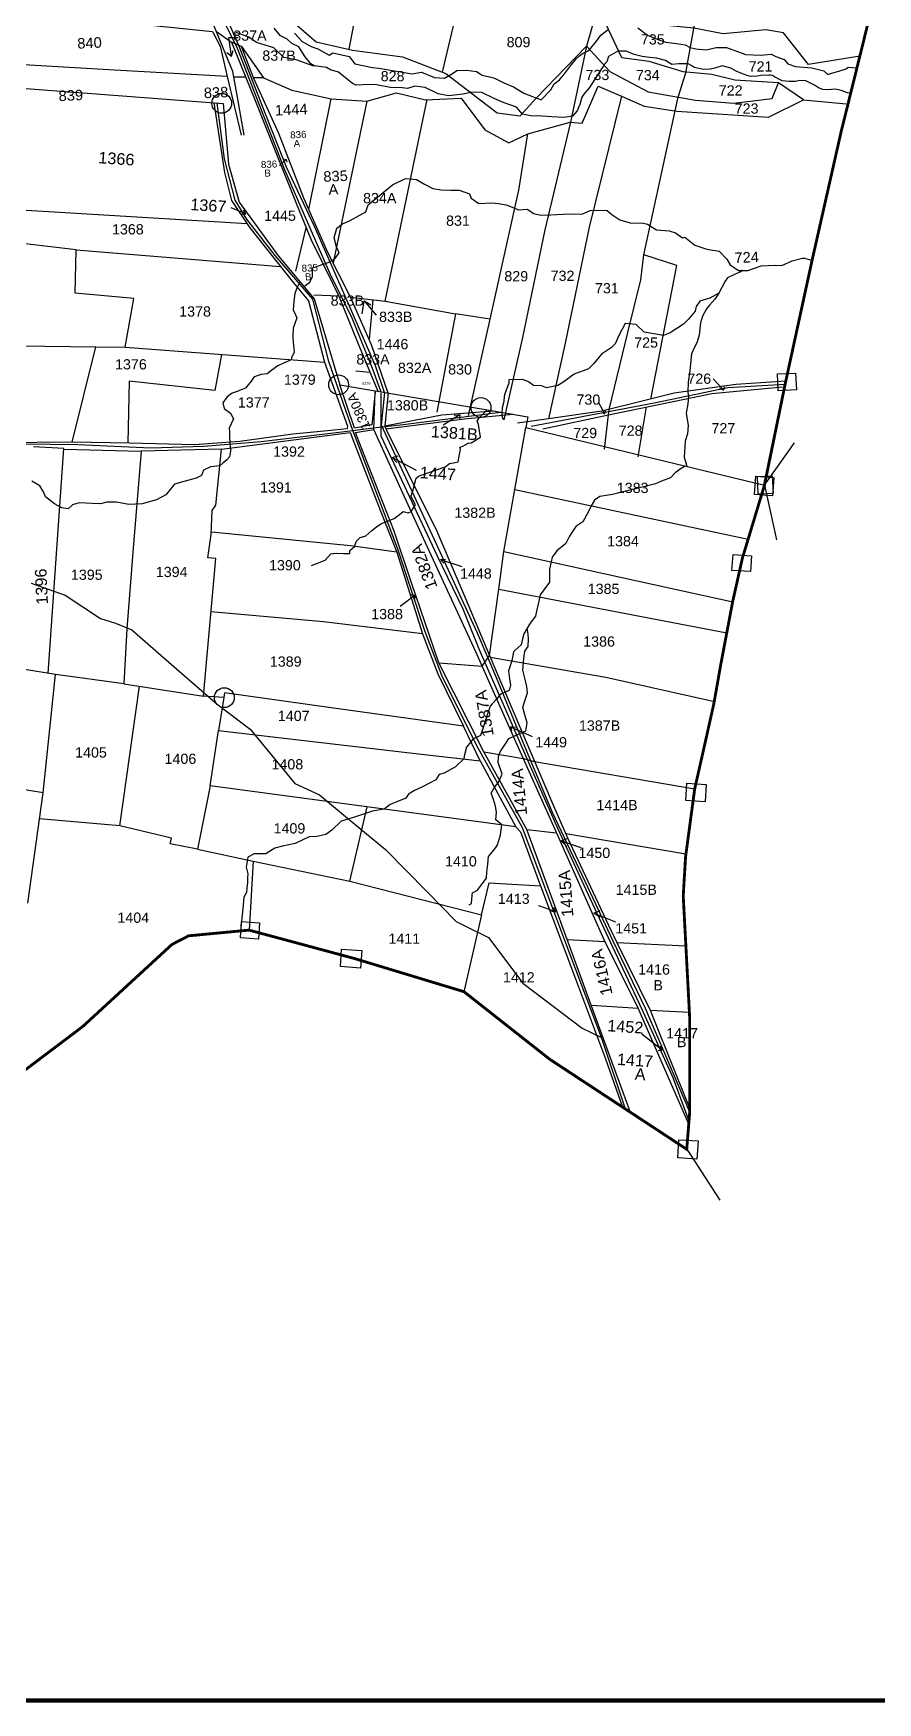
# Model space of a CAD drawing. Header units: millimetres. Extents: x 194974 to 225661, y 1604136 to 1614862.
# Drawn here: x 198398 to 199803, y 1604136 to 1606914 of the extents above; entities that cross this region are included whole.
import ezdxf

# ---------------------------------------------------------------- set-up
doc = ezdxf.new("R2010")
doc.units = ezdxf.units.MM
doc.header["$LTSCALE"] = 15
for name, color, linetype in [('BOUNDRY STONES', 240, 'Continuous'), ('PLOTS', 7, 'Continuous'), ('PLOTS NO', 7, 'Continuous'), ('ROADS', 1, 'Continuous'), ('STREAMS', 4, 'Continuous'), ('VILLAGE BOUNDRY', 5, 'Continuous')]:
    doc.layers.add(name, color=color, linetype=linetype)
doc.styles.get("Standard").update_dxf_attribs({"font": 'arial.ttf'})

msp = doc.modelspace()

# ---------------------------------------------------------------- linework, layer by layer
at = {"color": 5, "const_width": 7}
msp.add_lwpolyline([(194977.8, 1613773.1), (202214.5, 1613773.1), (202214.5, 1604139.6), (194977.8, 1604139.6)], close=True, dxfattribs=at)
at = {"layer": 'BOUNDRY STONES', "color": 1}
for points in [[(199636.3, 1606347.5), (199666.5, 1606348.9), (199667.8, 1606320.9), (199637.6, 1606319.5)], [(199600.2, 1606177.1), (199630.3, 1606175.1), (199628.2, 1606144.8), (199598.2, 1606146.8)], [(199602.9, 1606176.8), (199627.6, 1606178), (199628.9, 1606148.5), (199604.3, 1606147.4)], [(199562.3, 1606047.1), (199593.1, 1606045), (199591.4, 1606018.4), (199560.5, 1606020.4)], [(199485.6, 1605666.2), (199517.6, 1605664.1), (199515.7, 1605635.3), (199483.7, 1605637.4)], [(198744.1, 1605436), (198774.3, 1605434), (198772.5, 1605406.9), (198742.3, 1605408.9)], [(198910.7, 1605390.3), (198944.4, 1605388.1), (198942.4, 1605358.7), (198908.8, 1605361)], [(199472.2, 1605073), (199504.2, 1605070.9), (199502.2, 1605040.7), (199470.2, 1605042.8)]]:
    msp.add_lwpolyline(points, close=True, dxfattribs=at)
for points in [[(199614.6, 1606162.2), (199664.9, 1606232.7)], [(199614.6, 1606162.2), (199634.5, 1606071.6)], [(199485.2, 1605057), (199540.2, 1604972.4)]]:
    msp.add_lwpolyline(points, dxfattribs=at)
for centre in [(198711.2, 1606797.9), (198905.7, 1606329.4), (199142.7, 1606291.6), (198715.5, 1605808.7)]:
    msp.add_circle(centre, 16.5, dxfattribs=at)
at = {"layer": 'PLOTS'}
for points in [[(196732.1, 1607224), (197074.8, 1607172.3), (197017, 1607059.9), (197369.3, 1606989.3), (197626.5, 1606880.8), (197730.8, 1606836), (197816.6, 1606807.8), (197870.8, 1606793.5), (198015.5, 1606765.3), (198020.4, 1606796.4), (198096.8, 1606795.7), (198107.8, 1606845.5), (198356, 1606824.9), (198713.3, 1606797.5), (198722.2, 1606696.5), (198740.3, 1606633.3), (198805.6, 1606543.4), (198865.2, 1606472.6), (198907.7, 1606329.3), (199143.8, 1606289.3), (199220.6, 1606276.3), (199217.6, 1606258.4), (199614.6, 1606162.2)], [(198923.3, 1606887.8), (198986, 1607215.3), (199062.8, 1607141)], [(199773.4, 1606876.6), (199688, 1606862.7), (199646.4, 1606915), (199617, 1606920.1), (199545.9, 1606913.7), (199497.3, 1606922.8), (199400, 1606932.2), (199343.1, 1606983.6), (199295.5, 1606997.3), (199236.2, 1607022.1), (199235.6, 1607041.8), (199139.9, 1607095.6), (199101.6, 1607145.4), (199078.8, 1607154.1), (199062.8, 1607141), (199123.3, 1607082.4), (199199.8, 1607014), (199337.4, 1606958.6)], [(199078.7, 1606849.9), (199131.7, 1607074.8)], [(198690.2, 1607051), (198706, 1607040.8), (198810.2, 1606991.5), (198815, 1606946.1), (198868.1, 1606900.3), (198928.8, 1606886.5), (199012.2, 1606875), (199084.3, 1606847.8), (199169.9, 1606782.1), (199207.7, 1606776.8), (199233.8, 1606805.9), (199318.5, 1606892.9)], [(199348.4, 1606222.2), (199355.1, 1606279.4), (199356.1, 1606288.4), (199387.3, 1606416.6), (199408.6, 1606504), (199413.8, 1606545.9), (199443.8, 1606683.2), (199466.1, 1606785.4), (199471.1, 1606808.3), (199483.5, 1606848.9), (199497.2, 1606922.2), (199510.3, 1606992.4), (199353.6, 1607029.9), (199337.4, 1606958.6)], [(198501.9, 1606960.1), (198592.7, 1606928.1), (198696, 1606917.2), (198708.8, 1606892.9), (198720.3, 1606842.8), (198532.6, 1606853.2), (198155.6, 1606875.1), (198157.6, 1606909.9), (198173.8, 1606973.5)], [(199679.5, 1606803.5), (199637.9, 1606831.9), (199565.1, 1606836.2), (199526.8, 1606845.7), (199479.2, 1606850.1), (199422.8, 1606867.3), (199377.1, 1606873.4), (199337.4, 1606958.6), (199318.5, 1606892.9), (199357.2, 1606850.9), (199421.2, 1606816.9), (199499.6, 1606803.4), (199563.2, 1606798.2), (199627.4, 1606806), (199637.9, 1606831.9)], [(198748.5, 1606744.7), (198737.3, 1606808), (198729.7, 1606851.1), (198694.9, 1606935.7)], [(198702.3, 1606917.7), (198727.6, 1606899.8), (198766.6, 1606802.8), (198801.5, 1606716), (198834.2, 1606634.6), (198859.9, 1606570.7), (198896.1, 1606497.6), (198906.3, 1606476.9), (198864.7, 1606478.7)], [(198988.5, 1606315.6), (198960.7, 1606396.1), (198925.6, 1606475.4), (198887.7, 1606549.5), (198847.9, 1606640), (198806.4, 1606747.7), (198763.8, 1606840.5), (198744.3, 1606892.4), (198727.6, 1606899.8)], [(198744.3, 1606892.4), (198780.6, 1606840.1), (198763.8, 1606840.5)], [(199318.5, 1606892.9), (199291.9, 1606766.5), (199248.9, 1606587.6), (199211.8, 1606408.2), (199180.8, 1606270.9)], [(198720.3, 1606842.8), (198743.3, 1606745)], [(198731.3, 1606842.2), (198750.9, 1606842)], [(198780.6, 1606840.1), (198827.9, 1606819.9), (198893.1, 1606805.1), (198952.9, 1606801.5), (199001.9, 1606815.4), (199050.4, 1606803.9), (199109.8, 1606806.6), (199149.2, 1606753.7), (199189, 1606732.2), (199220.5, 1606747.3), (199291.2, 1606766.3), (199311, 1606765.1), (199337.9, 1606826.6), (199376.4, 1606809.8), (199414.1, 1606793.3), (199468.5, 1606785.1), (199621.1, 1606774.7), (199679.5, 1606803.5), (199750.5, 1606797)], [(198698, 1606798.7), (198715.6, 1606682.6), (198727.5, 1606635.9), (198758.1, 1606590.8), (198830.5, 1606499.2), (198855.6, 1606469.4), (198882.3, 1606367), (198920.4, 1606260.3), (198919.9, 1606256.2), (198887.3, 1606253), (198829.8, 1606247.2), (198741.2, 1606235.3), (198665.6, 1606229.5), (198557.6, 1606232), (198462.2, 1606234.1), (198344.9, 1606233), (198305.5, 1606235.8)], [(198856.3, 1606621), (198893.1, 1606805.1)], [(198952.9, 1606801.5), (198896.4, 1606532.6)], [(198925.6, 1606475.4), (198983.5, 1606468.8), (199040.9, 1606746.2), (199052.9, 1606804)], [(199376.4, 1606809.8), (199322.9, 1606591.7), (199282.7, 1606398.6), (199255.2, 1606272.9), (199203.6, 1606265.8)], [(199157.9, 1606438.7), (199205.6, 1606653.4), (199220.5, 1606747.3)], [(198469.1, 1606553.9), (198336.4, 1606569.3), (198339.6, 1606622.8), (198753.3, 1606597.8)], [(198834.8, 1606518.3), (198851.9, 1606590.6)], [(198550.2, 1606392), (198564.9, 1606472.8), (198467.3, 1606481.7), (198469.1, 1606553.9), (198809.1, 1606526.2)], [(199425.2, 1606305.5), (199468.5, 1606527.8), (199413.8, 1606545.9)], [(198906.3, 1606476.9), (198937.4, 1606400.4), (198971.1, 1606318.6)], [(198962.5, 1606471.2), (198956.5, 1606405.4)], [(198983.5, 1606468.8), (199100.1, 1606447.5), (199069.4, 1606284)], [(199122.2, 1606278.4), (199157.9, 1606438.7), (199100.1, 1606447.5)], [(198289.3, 1606232.7), (198208.3, 1606233.8), (198205.8, 1606396.4), (198501.5, 1606392.6), (198550.2, 1606392), (198882.3, 1606367)], [(198462.2, 1606234.1), (198501.5, 1606392.6)], [(198710.9, 1606379.9), (198699.5, 1606319.9), (198557, 1606335.2), (198554.6, 1606232)], [(198934.2, 1606352.5), (198957.9, 1606350.5)], [(198966.5, 1606317.9), (198960.8, 1606262.6), (198932.4, 1606257.2), (198907.7, 1606329.3)], [(199391.8, 1605118.4), (199326.2, 1605297.1), (199287.7, 1605401.9), (199241.2, 1605528.7), (199218.8, 1605589.4), (199147.6, 1605718.6), (199072.3, 1605866.8), (199027.3, 1606000), (198998.3, 1606085.8), (198943.3, 1606225.7), (198933.8, 1606250), (198964.2, 1606255.1), (198966.5, 1606317.9)], [(199245.8, 1606256.3), (199355.1, 1606279.4), (199427.6, 1606294.4), (199527.2, 1606315), (199644.6, 1606325.8)], [(199650.1, 1606335.5), (199566.9, 1606329.8), (199464.5, 1606315.3), (199413.1, 1606302.5), (199344.1, 1606285.4), (199255.2, 1606272.9)], [(198988.3, 1606315.9), (198982.6, 1606261.3), (198986.5, 1606251.2), (199067.8, 1606089.6), (199116.7, 1605973.9), (199156.8, 1605879), (199206.6, 1605761.3), (199263.6, 1605628.4), (199287, 1605575.4), (199359, 1605421.9), (199368.9, 1605401), (199424.1, 1605288.5), (199466.9, 1605182.3), (199490.2, 1605124.4)], [(199404.5, 1606209.6), (199418.2, 1606292.5)], [(198982.6, 1606261.3), (199077.5, 1606279.5), (199162.3, 1606286.2)], [(198984.5, 1606256.2), (199115.3, 1606272.5), (199195.8, 1606280.5)], [(198710.7, 1606222.3), (198924.9, 1606249.8), (198975, 1606120.6), (199002.7, 1606050.8), (198925.4, 1606061.5), (198693.9, 1606084.4)], [(199488.6, 1605099), (199404.6, 1605292), (199348, 1605405.4), (199266.1, 1605589), (199199.1, 1605738.9), (199133.9, 1605885), (199047, 1606073.7), (198964.2, 1606255.1)], [(199180.6, 1606051.8), (199217.6, 1606258.4)], [(198422.3, 1605849.1), (198448.3, 1606223.5), (198397.7, 1606226)], [(198448.3, 1606222.4), (198576.9, 1606219.1), (198563.9, 1606057.6), (198553.1, 1605923.3), (198548.2, 1605831.8), (198434.6, 1605847)], [(198548.2, 1605831.8), (198680.7, 1605811.2), (198701.2, 1606040.2), (198687.9, 1606041.4), (198693.7, 1606080.2), (198695.1, 1606120.2), (198701.2, 1606128.9), (198710.7, 1606222.3), (198576.9, 1606219.1)], [(199199.1, 1606155.1), (199587.5, 1606072.6)], [(199002.7, 1606050.8), (199045.6, 1605914.8), (198880.7, 1605934.7), (198693.2, 1605951.5)], [(199172.7, 1605989.4), (199180.6, 1606051.8), (199430.7, 1605996.9), (199561.7, 1605968.2)], [(199156.8, 1605879), (199172.7, 1605989.4), (199551.9, 1605916.7)], [(199045.6, 1605914.8), (199070.7, 1605848.5), (199113.5, 1605761.4), (198889.3, 1605792.5), (198715.8, 1605816.5), (198714.8, 1605809.2), (198680.7, 1605811.2)], [(198413.9, 1605650.5), (198434.6, 1605847), (198379.7, 1605856.3), (198085.3, 1605895.1)], [(199144.7, 1605861), (199156.8, 1605879)], [(199158.1, 1605876), (199350.4, 1605843), (199531.2, 1605802.3)], [(199072.3, 1605866.8), (199144.7, 1605861)], [(198541.5, 1605595.1), (198574.2, 1605827.8)], [(198714.8, 1605809.2), (198705.8, 1605754), (199024.5, 1605717.1), (199141.2, 1605703.6), (199113.5, 1605761.4)], [(199141.2, 1605703.6), (199200.8, 1605593.9), (198691.8, 1605662.1), (198705.8, 1605754)], [(199147.6, 1605718.6), (199213.2, 1605707.3)], [(199213.2, 1605707.3), (199231.8, 1605702.4)], [(198388.2, 1605466.8), (198413.9, 1605650.5), (198154.3, 1605692.4)], [(199231.8, 1605702.4), (199498.5, 1605656.8)], [(198691.8, 1605662.1), (198670.7, 1605556.5), (198625.5, 1605565.6), (198627.7, 1605574.9), (198541.5, 1605595.1), (198407.9, 1605607)], [(198924.4, 1605503.5), (198953.2, 1605627.1)], [(199200.8, 1605593.9), (199208.3, 1605585.6), (199241.8, 1605495.7)], [(199218.8, 1605589.4), (199268.4, 1605583.6)], [(199283.8, 1605582.6), (199484, 1605548.7)], [(198670.7, 1605556.5), (198763.7, 1605536.7), (198756.7, 1605421.8)], [(198763.7, 1605536.7), (198924.4, 1605503.5), (199143.5, 1605447), (199114.4, 1605319.3)], [(199143.5, 1605447), (199156.6, 1605500.3), (199241.8, 1605495.7), (199299.9, 1605340.9), (199349.8, 1605207.8), (199378.5, 1605127.1)], [(199286.2, 1605406.1), (199349.4, 1605402.6)], [(199368.9, 1605401), (199483.8, 1605395.8)], [(199326.2, 1605297.1), (199404.6, 1605292)], [(199424.1, 1605288.5), (199489.6, 1605285.3)]]:
    msp.add_lwpolyline(points, dxfattribs=at)
at = {"layer": 'PLOTS NO'}
for points in [[(198727.7, 1606876.2), (198723.1, 1606907.2), (198738.8, 1606907.4)], [(198719.7, 1606882.4), (198727.7, 1606876.2), (198730, 1606886)], [(198807.4, 1606694.2), (198818.7, 1606704.5)], [(198815.9, 1606705), (198818.7, 1606704.5), (198819.3, 1606699.9)], [(198751.4, 1606614.1), (198726.8, 1606624.1)], [(198744.4, 1606613.7), (198751.4, 1606614.1), (198747.4, 1606619.9)], [(198945, 1606447.3), (198948.4, 1606469.4), (198959.6, 1606462.5)], [(198948.4, 1606469.4), (198968.4, 1606445.4)], [(199547, 1606320.2), (199529.4, 1606339.3)], [(199539.7, 1606324.5), (199547, 1606320.2), (199547.9, 1606326.1)], [(199349.1, 1606280.9), (199339, 1606299.3)], [(199107.3, 1606279.6), (199079.9, 1606262)], [(199098, 1606278.6), (199107.3, 1606279.6), (199106.7, 1606272.5)], [(199343.2, 1606284.1), (199349.1, 1606280.9), (199350, 1606285.9)], [(199002.7, 1606200.2), (198995, 1606208.6), (199005, 1606211.4)], [(198995, 1606208.6), (199035.1, 1606187.5)], [(199080.7, 1606032.5), (199075.4, 1606038.7), (199083.7, 1606039.4)], [(199075.4, 1606038.7), (199110.7, 1606027.2)], [(199032.9, 1605979.3), (199008.1, 1605960.5)], [(199026.4, 1605980.5), (199032.9, 1605979.3), (199031.4, 1605971.2)], [(199200, 1605758.8), (199191.7, 1605760.1), (199193.8, 1605753.8)], [(199191.7, 1605760.1), (199228, 1605744.2)], [(199285.9, 1605561.1), (199276, 1605570.6), (199285.5, 1605574.3)], [(199276, 1605570.6), (199308.9, 1605559.1)], [(199267.1, 1605452.2), (199239.3, 1605462.4)], [(199260, 1605453.1), (199267.1, 1605452.2), (199263.5, 1605459.5)], [(199341.3, 1605442.8), (199330.7, 1605450.1), (199341.1, 1605454.3)], [(199330.7, 1605450.1), (199366.5, 1605435.6)], [(199444.5, 1605222.1), (199410.7, 1605248.5)], [(199437.7, 1605221.4), (199444.5, 1605222.1), (199441.7, 1605228.5)]]:
    msp.add_lwpolyline(points, dxfattribs=at)
at = {"layer": 'ROADS'}
for points in [[(198676.3, 1607053.5), (198687.6, 1606989.1), (198713, 1606937.9), (198736.8, 1606889.8), (198772.7, 1606797.3), (198814.9, 1606688.7), (198859.5, 1606586.9), (198891.1, 1606514.6), (198927.9, 1606440.8), (198962.7, 1606354.4), (198976.2, 1606317.7)], [(198982.2, 1606316.7), (198967.4, 1606360.9), (198918.4, 1606472.8), (198866.2, 1606591.8), (198819.2, 1606691.5), (198778.6, 1606794.1), (198740.5, 1606891.3), (198713.2, 1606955.2)], [(199226.4, 1606260.6), (199430.9, 1606299.3), (199553.6, 1606324.8), (199649, 1606330.2)]]:
    msp.add_lwpolyline(points, dxfattribs=at)
at = {"layer": 'ROADS', "color": 1}
for points in [[(199383.3, 1605124), (199343.1, 1605242.9), (199282.3, 1605404.3), (199243.8, 1605506.4), (199211.7, 1605591.8), (199138.3, 1605724.4), (199078.6, 1605842.9), (199049.3, 1605920), (199004, 1606057.7), (198963.3, 1606164.7), (198927.3, 1606259.2), (198889.7, 1606368), (198862.6, 1606471.9), (198799.9, 1606544.5), (198753.1, 1606605.3), (198733.4, 1606636.7), (198715.9, 1606705.7), (198703.6, 1606798.3)], [(198976, 1606315.3), (198975.8, 1606244.4), (199040.2, 1606107.2), (199069.6, 1606044.6), (199112.3, 1605956.6), (199139.1, 1605890), (199183.8, 1605788.9), (199224.8, 1605694.5), (199270.6, 1605590.1), (199317.1, 1605489.6), (199365.4, 1605385.4), (199410.2, 1605291.3), (199462.1, 1605176.7), (199489, 1605104.3)], [(199490.2, 1605118.8), (199453.9, 1605204.7), (199416.5, 1605291.3), (199362.1, 1605404.4), (199316.5, 1605501.4), (199262, 1605617.5), (199216, 1605727.6), (199167.4, 1605844.2), (199136.9, 1605916.3), (199072.2, 1606057), (198976.9, 1606262.2), (198982.6, 1606316.6)], [(198011, 1606153.6), (198063, 1606164.4), (198211.4, 1606195.4), (198295.8, 1606232.2), (198332.7, 1606231.5), (198471.4, 1606230), (198592.9, 1606224.3), (198681.2, 1606227.1), (198777, 1606234.9), (198929.5, 1606253.5), (198963.1, 1606257.6), (199013.3, 1606263.6), (199175.3, 1606284)], [(198393.9, 1605999), (198450.4, 1605979.1), (198509.1, 1605940.6), (198534.4, 1605932.9), (198561.8, 1605921.4), (198610.4, 1605879.1), (198670, 1605827.2), (198703.7, 1605797.9), (198758.7, 1605756.4), (198833, 1605665.9), (198874.1, 1605647), (198914, 1605613.9), (198983.6, 1605556.1), (199052.5, 1605486.1), (199101.5, 1605436.4), (199117, 1605428.5), (199155.5, 1605409.4), (199212.4, 1605333.6), (199311.4, 1605258.6), (199343.1, 1605242.9)]]:
    msp.add_lwpolyline(points, dxfattribs=at)
at = {"layer": 'STREAMS'}
for points in [[(198864.4, 1606859.8), (198835, 1606870), (198814.6, 1606874.4), (198797.9, 1606890.5), (198769.1, 1606899.3), (198756.2, 1606907.8), (198735.1, 1606915.5)], [(199757.7, 1606814.1), (199753.1, 1606815.3), (199742.2, 1606819.1), (199737.7, 1606820.5), (199732.4, 1606821.2), (199719.9, 1606820.6), (199712, 1606821), (199704.7, 1606823.5), (199698.1, 1606828), (199683.4, 1606835.2), (199673.5, 1606836), (199666.4, 1606834.1), (199655.1, 1606834.3), (199644.1, 1606835.2), (199640.5, 1606837), (199631.5, 1606842), (199628, 1606844.3), (199624.3, 1606844.9), (199621.7, 1606844.9), (199608.5, 1606844.4), (199602.3, 1606843.2), (199591.6, 1606842.7), (199587.6, 1606843.8), (199577.9, 1606847.1), (199567.3, 1606851.3), (199558.5, 1606856.4), (199544.3, 1606860.1), (199532, 1606856.3), (199524, 1606855), (199513.4, 1606854.3), (199497.5, 1606857.7), (199494.9, 1606859.9), (199487.4, 1606863.7), (199472.1, 1606863.5), (199460.5, 1606862.4), (199449.7, 1606869.4), (199435.1, 1606873.1), (199423.7, 1606874.2), (199411.2, 1606875.8), (199397.8, 1606879.3), (199384.6, 1606884.8), (199370.3, 1606884.7), (199355.1, 1606875.6), (199352.5, 1606866.9), (199348.4, 1606863), (199346, 1606859.1), (199341.1, 1606851.8), (199323.1, 1606824.5), (199314, 1606813.3), (199310.8, 1606808), (199307.1, 1606795.8), (199303, 1606785.3), (199294.8, 1606776.5), (199281, 1606774.2), (199260.6, 1606775.4), (199237, 1606776.9), (199228.3, 1606776.5), (199212, 1606779.8), (199201.7, 1606791.7), (199181.5, 1606798.5), (199165.6, 1606805.6), (199143.1, 1606816.5), (199125.9, 1606815.7), (199113, 1606813.1), (199088.6, 1606810.3), (199071.2, 1606813.5), (199050, 1606824), (199032.8, 1606826.4), (199020.3, 1606822.7), (199011.6, 1606823.7), (198991.7, 1606824.5), (198968.8, 1606828.9), (198959, 1606829), (198945.8, 1606828.4), (198934.3, 1606827.9), (198929, 1606831.1), (198905.3, 1606849.5), (198892.4, 1606853.5), (198885.6, 1606857.5), (198865.3, 1606860.3), (198859.7, 1606863.5), (198850.2, 1606875.4), (198839.4, 1606891.9), (198828.1, 1606897.7), (198819.7, 1606905.4), (198815.6, 1606907), (198809.1, 1606910.2), (198798.7, 1606923)], [(198832.5, 1606914.5), (198844.8, 1606900.8), (198860.3, 1606892.6), (198870.9, 1606888.4), (198890.2, 1606877.8), (198896, 1606882.2), (198923.1, 1606876), (198932.8, 1606863.7), (198962.3, 1606857.3), (198972.5, 1606856.6), (199028.2, 1606846.9), (199043.8, 1606849.7), (199065.6, 1606840.9), (199082.1, 1606839.8), (199095.4, 1606847.3), (199102.3, 1606852.4), (199118.7, 1606853.1), (199135.1, 1606850.6), (199144.6, 1606844.5), (199156.7, 1606841.8), (199165.4, 1606839.5), (199180.6, 1606831.9), (199197, 1606825.2), (199213.9, 1606815), (199242.7, 1606803.5), (199259.2, 1606820.3), (199264.8, 1606830.2), (199273.2, 1606837.1), (199282, 1606847.1), (199291.9, 1606860.1), (199301.2, 1606871.9), (199307, 1606877), (199312.8, 1606881.1), (199322.1, 1606885.7), (199333.6, 1606899), (199342.3, 1606911.4), (199354.7, 1606920.6)], [(199404, 1606923.8), (199419.7, 1606911.4), (199438.9, 1606903.7), (199450.5, 1606899.5), (199468.2, 1606897.3), (199482.7, 1606895.1), (199491.2, 1606890.8), (199500.6, 1606888.4), (199517.6, 1606886.7), (199534.5, 1606890.7), (199551.3, 1606891), (199575.8, 1606881.8), (199583.1, 1606879.1), (199608, 1606878.3), (199625.7, 1606879.7), (199633.8, 1606875.7), (199647.7, 1606871), (199653.7, 1606863.4), (199666.2, 1606859.4), (199693.6, 1606856.8), (199713.2, 1606851.8), (199720, 1606845.7), (199724.6, 1606847.8), (199738.5, 1606851.3), (199750.7, 1606855.5), (199754.2, 1606858.2), (199768.5, 1606856.8)], [(198849.5, 1606494), (198858, 1606500), (198862.2, 1606509.4), (198862.5, 1606524.3), (198888.3, 1606532.7), (198899.3, 1606538.8), (198906.6, 1606548.9), (198902, 1606559), (198898.2, 1606574.2), (198902.6, 1606590.3), (198912.1, 1606597.4), (198923.6, 1606602.5), (198951.2, 1606617.1), (198954.8, 1606629.1), (198995.4, 1606662), (199017, 1606672.7), (199035.6, 1606671.2), (199048.9, 1606663.4), (199062.8, 1606655.9), (199076.2, 1606654), (199092.4, 1606653.1), (199106.3, 1606653.4), (199123.7, 1606647.1), (199126.3, 1606640.1), (199139, 1606631), (199160.6, 1606632), (199171.9, 1606630.9), (199184.6, 1606628.9), (199205.9, 1606620.7), (199219.4, 1606622), (199230.8, 1606614.4), (199242.2, 1606612), (199259, 1606612.2), (199279, 1606613.4), (199291.3, 1606613.7), (199310.7, 1606613.3), (199324.6, 1606619.7), (199335.9, 1606620.2), (199352.7, 1606619.4), (199360.5, 1606613), (199374.1, 1606604.2), (199390.8, 1606599.2), (199413.5, 1606598.3), (199419.7, 1606597), (199435, 1606587.6), (199455.8, 1606585.4), (199466.6, 1606582.3), (199478, 1606573.8), (199482, 1606575.1), (199498.5, 1606561.7), (199518.8, 1606555.2), (199539.3, 1606551.9), (199551.9, 1606538.6), (199557.8, 1606529.2), (199571.2, 1606519.5), (199587, 1606519.6), (199609, 1606527.4), (199633.8, 1606528.5), (199643.5, 1606528), (199660.6, 1606535.6), (199677.9, 1606539.9), (199681.4, 1606540.1), (199693.2, 1606537.1)], [(199577.7, 1606520.8), (199574.6, 1606517.4), (199565, 1606512.8), (199553.2, 1606507.7), (199549.3, 1606501.7), (199538.5, 1606481.8), (199523.5, 1606473.7), (199507.2, 1606468.7), (199501.1, 1606460), (199499.2, 1606452.1), (199488.4, 1606438.6), (199480, 1606430.4), (199457.6, 1606415.7), (199446.4, 1606411.3), (199414.2, 1606417.1), (199400.9, 1606429.5), (199382.9, 1606431.3), (199372.4, 1606411.6), (199366.3, 1606397.4), (199360, 1606391.3), (199343.6, 1606380.4), (199330.4, 1606364.6), (199321.7, 1606356), (199297.7, 1606347.1), (199279.1, 1606333), (199270.6, 1606328), (199251.9, 1606324.6), (199243.6, 1606327.8), (199230.2, 1606328.5), (199221.8, 1606334.2), (199212.2, 1606338.3), (199189.3, 1606337.9), (199189.2, 1606332.1), (199182.8, 1606315.8), (199181.4, 1606309.9), (199180.5, 1606301.8), (199178.1, 1606291.1), (199177.5, 1606282.3), (199177.7, 1606277.5), (199179.9, 1606271.7)], [(199538.8, 1606482.1), (199532.1, 1606472.1), (199523.1, 1606461.9), (199518.2, 1606455.9), (199511.3, 1606443.8), (199507.9, 1606432.3), (199505.9, 1606411.8), (199502.3, 1606399.3), (199497.7, 1606390.7), (199493, 1606380.7), (199492.2, 1606370.6), (199490.4, 1606352.7), (199487.4, 1606333.7), (199486.8, 1606317.1), (199488.1, 1606310), (199487, 1606298), (199484.5, 1606282), (199487.4, 1606261.7), (199486.4, 1606248), (199482.4, 1606235.5), (199481, 1606209.1), (199483.7, 1606199.8), (199485.6, 1606193.7)]]:
    msp.add_lwpolyline(points, dxfattribs=at)
at = {"layer": 'STREAMS', "color": 4}
for points in [[(198841.5, 1606500.8), (198836.7, 1606491.8), (198832.9, 1606481.2), (198832, 1606472.8), (198830.9, 1606461.5), (198830.2, 1606454.3), (198833.8, 1606446), (198836, 1606440.8), (198832.4, 1606429.8), (198830.3, 1606423.4), (198829.3, 1606409.9), (198830.1, 1606400.2), (198830.6, 1606395.2), (198831.1, 1606389.4), (198831.6, 1606383.5), (198827.2, 1606374.1), (198827, 1606371.2), (198814.1, 1606365.4), (198804.8, 1606361.2), (198794.8, 1606353.8), (198786.6, 1606347.7), (198776.8, 1606346.6), (198768.7, 1606343.6), (198764.8, 1606342.2), (198760.2, 1606335.4), (198750.9, 1606323.7), (198735, 1606317.8), (198728.4, 1606315.3), (198720.4, 1606309.1), (198713, 1606299.6), (198715.3, 1606290.1), (198725.6, 1606282.4), (198730.6, 1606272.7), (198726.8, 1606264.5), (198723.6, 1606257.5), (198723.9, 1606251.4), (198724.1, 1606245.6), (198724.3, 1606242.4), (198724.9, 1606234.1), (198725.4, 1606228.1), (198726, 1606219.5), (198724.3, 1606209.3), (198719.6, 1606204.6), (198713.1, 1606198.9), (198707.8, 1606194.5), (198692.5, 1606193), (198680.9, 1606187.4), (198677.4, 1606178.6), (198668.6, 1606174.2), (198650.1, 1606169), (198632.4, 1606164), (198618.2, 1606146.3), (198602.4, 1606137.7), (198579, 1606131.3), (198556.4, 1606130.1), (198535.9, 1606134.1), (198520.1, 1606134), (198509.6, 1606131.2), (198495.3, 1606131.9), (198485.1, 1606132.3), (198474, 1606132.7), (198462.7, 1606129.6), (198455.5, 1606123.1), (198445.1, 1606124.4), (198432.6, 1606131.1), (198417.8, 1606142.9), (198414.3, 1606151.3), (198408.2, 1606161), (198394.9, 1606168.9)], [(198860.6, 1606028.4), (198870.5, 1606032.5), (198883.5, 1606037.7), (198892.9, 1606048.1), (198901.6, 1606049.1), (198913.9, 1606048.8), (198924.5, 1606048.6), (198924.6, 1606053.7), (198932.4, 1606060.5), (198935.7, 1606069), (198941.8, 1606075.2), (198951, 1606078.2), (198961.2, 1606086.8), (198968.8, 1606092.9), (198976.1, 1606098.1), (198982.9, 1606100.8), (198998.4, 1606106.9), (199006.9, 1606113.5), (199013.2, 1606118.4), (199021.5, 1606116.5), (199026.5, 1606118.7), (199033.8, 1606129.7), (199025.7, 1606144.1), (199028.9, 1606150.8), (199034.6, 1606173.9), (199040, 1606177.8), (199083.3, 1606192.9), (199090.6, 1606198.4), (199100, 1606200.2), (199104.6, 1606201), (199106.5, 1606210.8), (199108.5, 1606221.5), (199107.5, 1606225.8), (199111.2, 1606226.7), (199117.4, 1606230.2), (199120.7, 1606232.2), (199126.6, 1606232.9), (199141.9, 1606242.2), (199138.8, 1606263.4), (199136.2, 1606269), (199140, 1606275), (199146, 1606280.7), (199152.8, 1606287.8)], [(199482.5, 1606194.2), (199476.2, 1606190), (199466, 1606183.1), (199458.4, 1606174.7), (199443.4, 1606168.8), (199433, 1606164.6), (199361.6, 1606147), (199340.4, 1606143.6), (199331.7, 1606137.2), (199326.1, 1606128.1), (199321.3, 1606117.2), (199312, 1606101.4), (199300.8, 1606093.7), (199294.8, 1606085.3), (199290, 1606077.4), (199284.1, 1606065.3), (199269, 1606053.3), (199261.2, 1606042.4), (199259.4, 1606034.5), (199256.8, 1606022.6), (199256.6, 1606001.1), (199241.2, 1605979.9), (199239, 1605969.5), (199235.4, 1605952.9), (199233.6, 1605944.2), (199224.7, 1605932.5), (199219.5, 1605924.1), (199213.8, 1605914.7), (199212, 1605906.6), (199209.7, 1605896.8), (199199.8, 1605887.7), (199196.8, 1605885), (199194.2, 1605869.8), (199188.3, 1605853.6), (199190.4, 1605839.8), (199191.9, 1605829.7), (199189.5, 1605820.4), (199182.8, 1605817.6), (199174.4, 1605814.1), (199168.9, 1605806.7), (199161.5, 1605798.6), (199157.9, 1605794.6), (199141.8, 1605745.8), (199129.2, 1605739.7), (199126.1, 1605735.1), (199118.8, 1605726.3), (199114.7, 1605711.3), (199114.2, 1605706.8), (199100.4, 1605693.3), (199081.3, 1605682.9), (199073.2, 1605680.7), (199067.3, 1605672.1), (199057.2, 1605666.6), (199045.6, 1605660.4), (199031.9, 1605653.9), (199022, 1605648.2), (199017.6, 1605641.4), (199002.4, 1605635.1), (198991.6, 1605630.6), (198981.6, 1605623.3), (198961.9, 1605619.5), (198950.5, 1605615.8), (198934.1, 1605610.6), (198910.2, 1605603.1), (198894.5, 1605588.1), (198884.3, 1605581.1), (198869.7, 1605577.8), (198856.8, 1605577.1), (198833.4, 1605566.2), (198812.6, 1605561.7), (198799.8, 1605558), (198784.8, 1605548.9), (198764.9, 1605549), (198754.7, 1605543.3), (198752.1, 1605526.8), (198754.7, 1605515.3), (198754.2, 1605508.6), (198753.8, 1605501.3), (198753.1, 1605491.5), (198752.6, 1605484.2), (198748.2, 1605476.9), (198746.3, 1605457.8), (198742.6, 1605420.4)], [(199123.1, 1605463.6), (199126.7, 1605466.2), (199128.2, 1605479.9), (199128.7, 1605484.1), (199136.9, 1605488.1), (199146.6, 1605500.9), (199151.9, 1605508), (199152.5, 1605518.4), (199154, 1605531.5), (199155.4, 1605544.3), (199164, 1605554.6), (199168.5, 1605560.9), (199170.5, 1605563.7), (199175.1, 1605580.5), (199177.3, 1605597), (199167.7, 1605605.4), (199168.5, 1605617.6), (199167, 1605628.3), (199163.3, 1605639.2), (199159.8, 1605649.8), (199165.2, 1605659.5), (199171.1, 1605666.9), (199177.8, 1605681.4), (199171.2, 1605701), (199171.9, 1605711), (199174.9, 1605718.6), (199183.3, 1605731.8), (199189.1, 1605740.9), (199196.7, 1605744.3), (199202.5, 1605746.9), (199217.2, 1605753.4), (199219.6, 1605766.6), (199214.4, 1605784.2), (199212.2, 1605792.2), (199215.3, 1605802), (199218.1, 1605810.3), (199220.3, 1605816.9), (199219.2, 1605827.5), (199217.5, 1605834.5), (199212.5, 1605854.7), (199214.1, 1605873.8), (199215.6, 1605886.3), (199221.1, 1605893.7), (199222, 1605906.8), (199221.5, 1605914.4), (199219.5, 1605924.1)]]:
    msp.add_lwpolyline(points, dxfattribs=at)
at = {"layer": 'VILLAGE BOUNDRY', "const_width": 4.72}
for points in [[(199614.6, 1606162.2), (199614.6, 1606162.2), (199614.6, 1606162.2), (199649, 1606330.2), (199693.8, 1606536.2), (199741.9, 1606749.1), (199789.8, 1606942.7), (199819.9, 1607048.4), (199853, 1607165.2), (199887.1, 1607289.6), (199910.9, 1607379.1), (199924, 1607445.1), (199922.4, 1607446.1)], [(199789.8, 1606942.7), (199741.9, 1606749.1), (199693.8, 1606536.2), (199649, 1606330.2), (199614.2, 1606160.9), (199614.2, 1606160.9), (199614.2, 1606160.9), (199587.5, 1606072.6), (199578, 1606041.3), (199561.6, 1605968), (199542.2, 1605865.5), (199530.3, 1605798.3), (199512.9, 1605720.6), (199498.5, 1605656.8), (199483.3, 1605543.8), (199479.4, 1605478.7), (199484.1, 1605389.9), (199490.2, 1605275), (199490.2, 1605118.8), (199485.2, 1605057), (199257.1, 1605206.9), (199114.4, 1605319.3), (198931.9, 1605374.6), (198756.7, 1605421.8), (198656.1, 1605412.3), (198628.5, 1605398.1), (198479.9, 1605261.4), (198371.6, 1605179.7)], [(199614.6, 1606162.2), (199614.6, 1606162.2), (199587.5, 1606072.6), (199578, 1606041.3), (199561.6, 1605968), (199542.2, 1605865.5), (199530.3, 1605798.3), (199512.9, 1605720.6), (199498.5, 1605656.8), (199483.3, 1605543.8), (199479.4, 1605478.7), (199484.1, 1605389.9), (199490.2, 1605275), (199490.2, 1605118.8), (199485.2, 1605057), (199257.1, 1605206.9), (199114.4, 1605319.3), (198931.9, 1605374.6), (198756.7, 1605421.8), (198656.1, 1605412.3), (198628.5, 1605398.1), (198479.9, 1605261.4), (198371.6, 1605179.7)]]:
    msp.add_lwpolyline(points, dxfattribs=at)

# ---------------------------------------------------------------- texts
at = {"layer": 'PLOTS NO'}
for s, height, rotation, p in [('840', 17.5, 2.6274, (198471.1, 1606888.8)), ('839', 17.5, 2.6274, (198440, 1606801.4)), ('838', 17.5, 2.6274, (198681.8, 1606806.3)), ('1444', 17.5, 2.6274, (198800.1, 1606777.4)), ('836', 11.62, 2.6274, (198825.4, 1606739.4)), ('A', 11.6, 2.6274, (198831.1, 1606725.1)), ('1366', 19.32, 356.1919, (198505.3, 1606698.2)), ('836', 11.62, 2.6274, (198776.7, 1606690)), ('B', 11.6, 2.6274, (198782.4, 1606675.7)), ('835', 17.5, 2.6274, (198880.7, 1606667.1)), ('A', 17.5, 2.6274, (198889.3, 1606645.5)), ('1367', 19.32, 356.1919, (198658.4, 1606620.3)), ('724', 17.5, 2.6274, (199565, 1606531.9)), ('835', 11.62, 2.6274, (198844.5, 1606517.4)), ('B', 11.6, 2.6274, (198850.1, 1606503.1)), ('832B', 4.26, 2.6274, (198945.3, 1606329.5)), ('1380A', 15.81, 113.6216, (198959.2, 1606259.3)), ('1381B', 19.32, 356.1919, (199058.8, 1606242.2)), ('1447', 19.32, 356.1919, (199040.4, 1606174.1)), ('1382A', 19.32, 110.1747, (199070.6, 1605992.9)), ('1396', 19.32, 92.6396, (198422, 1605964)), ('1387A', 19.32, 99.5286, (199164.2, 1605745.6)), ('1414A', 19.32, 95.4732, (199219.7, 1605613.8)), ('1415A', 19.32, 94.3297, (199296.7, 1605444.6)), ('1416A', 19.32, 102.9695, (199361.9, 1605315.6)), ('1452', 19.32, 356.1919, (199352.5, 1605253.5)), ('1417', 19.32, 356.1919, (199368.6, 1605197.5)), ('A', 19.3, 356.1919, (199398.3, 1605172.9))]:
    msp.add_text(s, height=height, rotation=rotation, dxfattribs=at).set_placement(p)
for s, p in [('837A', (198730.4, 1606902.1)), ('809', (199185.4, 1606891.3)), ('735', (199408.9, 1606895.8)), ('837B', (198778.8, 1606868.8)), ('828', (198975.8, 1606834.6)), ('733', (199316.7, 1606836.6)), ('734', (199400.6, 1606836.3)), ('721', (199588.3, 1606850.8)), ('722', (199538.5, 1606810.8)), ('723', (199565.1, 1606780.7)), ('834A', (198946.5, 1606631.7)), ('1368', (198528.5, 1606579.7)), ('1445', (198781.8, 1606602.3)), ('831', (199084.6, 1606594.1)), ('829', (199181.6, 1606501.6)), ('732', (199258.7, 1606502.4)), ('731', (199332.5, 1606481.7)), ('1378', (198640.4, 1606443)), ('833B', (198892.5, 1606461.1)), ('833B', (198973.1, 1606434.1)), ('1446', (198969, 1606388.5)), ('725', (199397.8, 1606391.3)), ('833A', (198935.2, 1606363.3)), ('1376', (198533.6, 1606355)), ('1379', (198814.7, 1606329.5)), ('832A', (199004.5, 1606349.2)), ('830', (199088.1, 1606346.6)), ('726', (199486.3, 1606331.1)), ('1377', (198738.1, 1606291.6)), ('1380B', (198986.2, 1606286.8)), ('730', (199301.7, 1606296.3)), ('727', (199526.4, 1606248.7)), ('729', (199296.4, 1606240.7)), ('728', (199372, 1606244.6)), ('1392', (198796.8, 1606209.8)), ('1391', (198775, 1606150.1)), ('1383', (199368.8, 1606149.3)), ('1382B', (199098.4, 1606108)), ('1384', (199352.7, 1606060.6)), ('1395', (198460.1, 1606004.8)), ('1394', (198601.4, 1606009.4)), ('1390', (198789.9, 1606020.6)), ('1448', (199107.8, 1606006.7)), ('1385', (199320.4, 1605981.3)), ('1388', (198960, 1605939.3)), ('1386', (199312.9, 1605893.7)), ('1389', (198791.3, 1605860.3)), ('1407', (198804.6, 1605769.9)), ('1387B', (199305.8, 1605753.8)), ('1449', (199233.1, 1605726)), ('1405', (198467.1, 1605709)), ('1406', (198616, 1605698.5)), ('1408', (198794, 1605689.3)), ('1414B', (199334.8, 1605621.4)), ('1409', (198797.5, 1605582.7)), ('1410', (199082.9, 1605527.8)), ('1450', (199305, 1605541.8)), ('1415B', (199366.9, 1605480.5)), ('1413', (199170.9, 1605465.5)), ('1404', (198537.5, 1605434)), ('1451', (199366.3, 1605416.2)), ('1411', (198988.7, 1605399)), ('1412', (199179.3, 1605334.7)), ('1416', (199404.5, 1605347.8)), ('B', (199429.8, 1605321.6)), ('1417', (199451.1, 1605241.6)), ('B', (199468.9, 1605226.9))]:
    msp.add_text(s, height=17, dxfattribs=at).set_placement(p)

doc.saveas('drawing.dxf')
